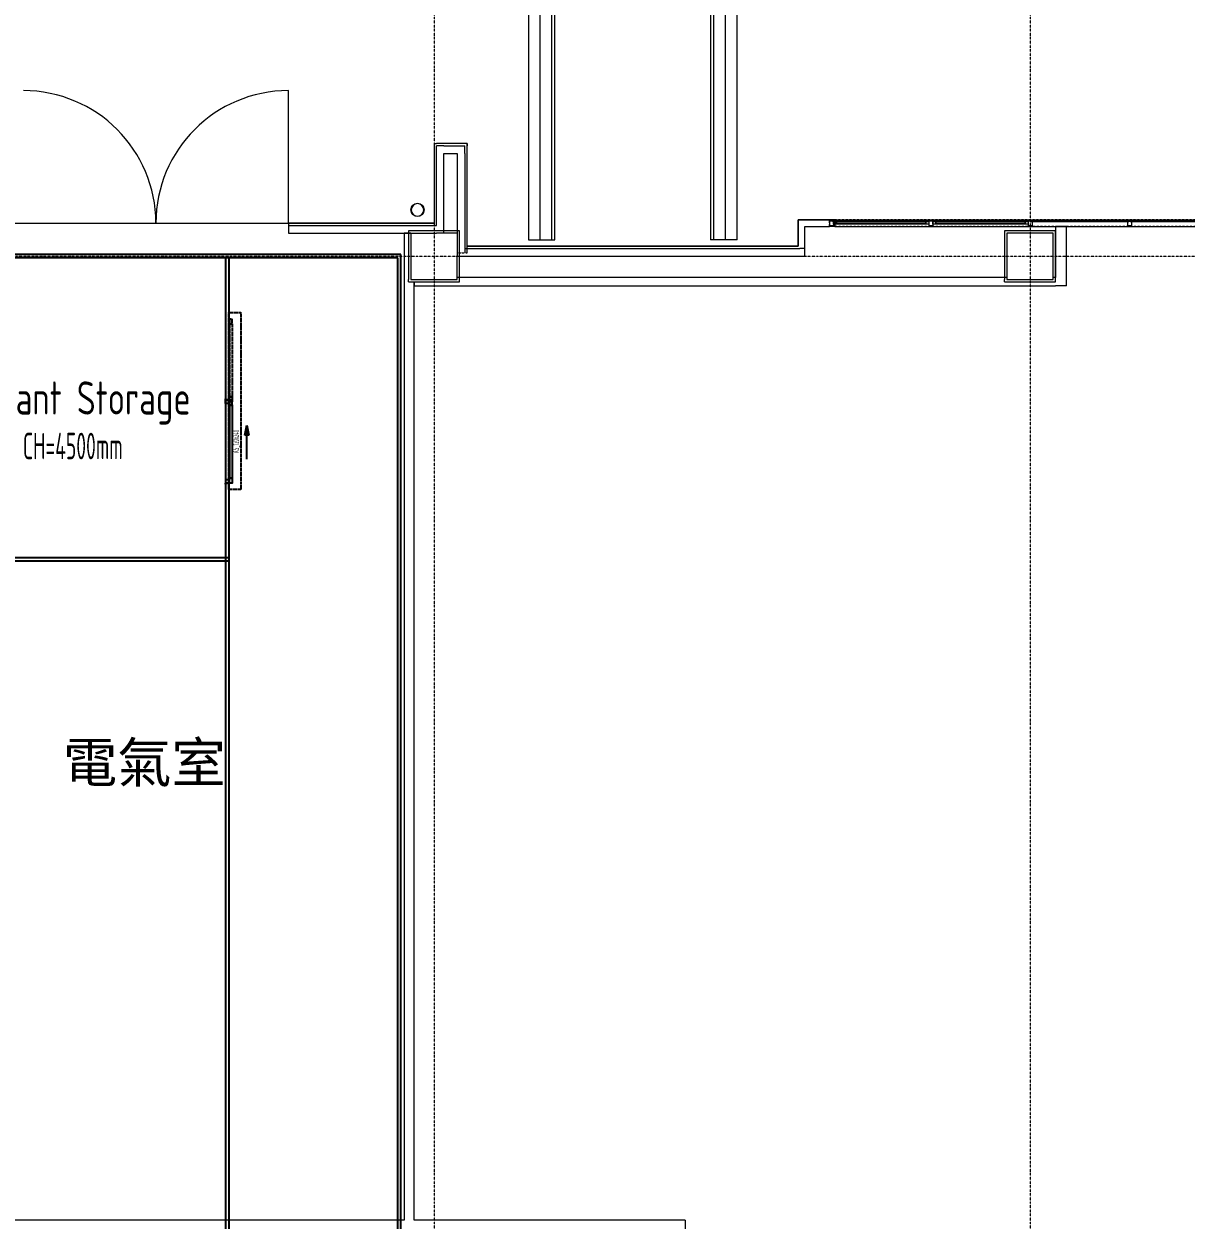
# Model space of a CAD drawing. Extents: x -32000 to 290600, y -29000 to 131250.
# Drawn here: x 237407 to 254956, y 75450 to 93507 of the extents above; entities that cross this region are included whole.
import ezdxf
from ezdxf.enums import TextEntityAlignment as Align

# ---------------------------------------------------------------- set-up
doc = ezdxf.new("R2010")
doc.units = 0
doc.header["$LTSCALE"] = 10
for name, pattern in [('H12PL3$0$JJP_三點線', [0.9, 0.3, -0.15, 0, -0.15, 0, -0.15, 0, -0.15]), ('H12PL3$0$JJP_虛線(退縮線、投影線、地下室範圍、非屬本工程、圖面分區)', [0.45, 0.3, -0.15]), ('H12PL3$0$TAI_虛線', [5.644, 2.822, -2.822]), ('XFDP30$0$HIDDEN2', [0.1875, 0.125, -0.0625])]:
    doc.linetypes.add(name, pattern=pattern)
for name, color, linetype in [('H12PL3$0$A-OBJE-MEP', 252, 'Continuous'), ('H12PL3$0$A-WALL-EX', 252, 'Continuous'), ('H12PL3$0$A-WALL-IN', 252, 'Continuous'), ('H12PL3$0$A-WINDOW', 252, 'Continuous'), ('H12PL3$0$A-ZONE', 252, 'Continuous'), ('H12PL3$0$Door', 252, 'Continuous'), ('H12PL3$0$S-COL', 252, 'Continuous'), ('H12PL3$0$S-GRID', 252, 'Continuous'), ('XFDP30$0$A-CR-TT2', 1, 'Continuous'), ('XFDP30$0$A-CR-TXT', 2, 'Continuous'), ('XFDP30$0$A-Door (50K)', 2, 'Continuous'), ('XFDP30$0$A-W-P1S (50K)', 2, 'Continuous'), ('XFDP30$0$A-W-P2D (50K)', 2, 'Continuous')]:
    doc.layers.add(name, color=color, linetype=linetype)
doc.styles.add('H12PL3$0$Standard', font='', dxfattribs={"width": 0.8})
doc.styles.add('XFDP30$0$AA-TXT', font='isocp.shx', dxfattribs={"width": 0.8, "bigfont": 'china.shx'})
doc.styles.get('H12PL3$0$Standard').set_extended_font_data('Microsoft JhengHei')

# ---------------------------------------------------------------- blocks, each defined once
blk = doc.blocks.new('XFDP30$0$GA2606')
blk.add_lwpolyline([(-13, 1), (-13, 0), (-16, 0), (-16, 0), (-16, 0), (-19, 0, -0.902738), (-19, 1), (-10, 3, 0.298217), (-9, 2), (-2, 2, 0.414214), (-2, 3), (-2, 18), (-2, 18), (-2, 20, -0.668179), (-2, 20), (0, 18), (0, 0), (0, 0), (-2, 0)], format="xyb", close=True)
blk = doc.blocks.new('XFDP30$0$Door-120x000_AS')
at = {"ltscale": 5}
blk.add_hatch(color=256, dxfattribs=at).paths.add_polyline_path([(50.4, 32.9), (50.4, 26.9), (35.4, 29.9)])
for p, q in [((35.4, 29.9), (50.4, 32.9)), ((50.4, 26.9), (35.4, 29.9)), ((50.4, 32.9), (50.4, 26.9)), ((86.4, 29.9), (50.4, 29.9))]:
    blk.add_line(p, q)
at = {"color": 9, "linetype": 'XFDP30$0$HIDDEN2'}
blk.add_lwpolyline([(-135, 21), (132.5, 21), (132.5, 2.5), (-135, 2.5)], close=True, dxfattribs=at)
at = {"color": 1, "linetype": 'XFDP30$0$HIDDEN2'}
for points in [[(-125, 3.8), (-116.7, 3.8, 0.158507), (-116.7, 3.8), (-116.6, 3.9, 0.72636), (-116.6, 4), (-116.8, 4, 0.414214), (-116.8, 3.9, -0.414214), (-116.8, 3.9), (-117.5, 3.9, -0.414214), (-117.6, 4), (-117.6, 4.4, 0.414214), (-117.6, 4.4), (-117.6, 4.4, 0.414214), (-117.7, 4.4), (-117.7, 4, -0.414214), (-117.7, 3.9), (-117.8, 3.9, -0.414214), (-117.9, 4), (-117.9, 5.7), (-117.9, 5.8), (-117.9, 5.8), (-117.9, 7.6, -0.414214), (-117.8, 7.6), (-117.7, 7.6, -0.414214), (-117.7, 7.6), (-117.7, 7.1, 0.414214), (-117.6, 7.1), (-117.6, 7.1, 0.414214), (-117.6, 7.1), (-117.6, 7.6, -0.414214), (-117.5, 7.6), (-116.8, 7.6, -0.414214), (-116.8, 7.6), (-116.8, 7.6, 0.414214), (-116.8, 7.6), (-116.6, 7.6, 0.72636), (-116.6, 7.6), (-116.7, 7.7, 0.158507), (-116.7, 7.7), (-125, 7.7, 0.414214), (-125, 7.7), (-125, 3.9, 0.414214)], [(0, 3.8), (-8.3, 3.8, -0.158507), (-8.3, 3.8), (-8.4, 3.9, -0.72636), (-8.4, 4), (-8.2, 4, -0.414214), (-8.2, 3.9, 0.414214), (-8.2, 3.9), (-7.5, 3.9, 0.414214), (-7.4, 4), (-7.4, 4.4, -0.414214), (-7.4, 4.4), (-7.4, 4.4, -0.414214), (-7.3, 4.4), (-7.3, 4, 0.414214), (-7.3, 3.9), (-7.2, 3.9, 0.414214), (-7.1, 4), (-7.1, 5.7), (-7.1, 5.8), (-7.1, 5.8), (-7.1, 7.6, 0.414214), (-7.2, 7.6), (-7.3, 7.6, 0.414214), (-7.3, 7.6), (-7.3, 7.1, -0.414214), (-7.4, 7.1), (-7.4, 7.1, -0.414214), (-7.4, 7.1), (-7.4, 7.6, 0.414214), (-7.5, 7.6), (-8.2, 7.6, 0.414214), (-8.2, 7.6), (-8.2, 7.6, -0.414214), (-8.2, 7.6), (-8.4, 7.6, -0.72636), (-8.4, 7.6), (-8.3, 7.7, -0.158507), (-8.3, 7.7), (0, 7.7, -0.414214), (0, 7.7), (0, 3.9, -0.414214)]]:
    blk.add_lwpolyline(points, format="xyb", close=True, dxfattribs=at)
blk.add_lwpolyline([(-117.6, 4), (-117.6, 7.5), (-7.4, 7.5), (-7.4, 4)], close=True, dxfattribs=at)
for points in [[(-2.3, -0.5, 0.070096), (-2.3, -0.5, 0.334236), (-2.2, -0.5, 0.795363), (-2.2, -0.4), (-2.6, -0.4, -0.414214), (-2.7, -0.3), (-2.7, 0.3, -0.414214), (-2.6, 0.4), (-2.2, 0.4, 0.795363), (-2.2, 0.5, 0.334236), (-2.3, 0.5, 0.070096), (-2.3, 0.5, 0.06212), (-2.3, 0.5, -0.357966), (-2.3, 0.5, -0.114149), (-2.3, 0.5), (-2.5, 0.6, 0.520559), (-2.5, 0.6, -0.09816), (-2.5, 0.6, -0.704497), (-2.6, 0.6, 0.231019), (-2.7, 0.8, -0.259663), (-2.7, 0.8), (-2.7, 1.5, 0.250846), (-2.7, 1.6, 0.148829), (-2.7, 1.6), (-2.8, 1.9, 0.835879), (-3, 1.9), (-3, -1.9, 0.835879), (-2.8, -1.9), (-2.7, -1.6, 0.148829), (-2.7, -1.6, 0.250846), (-2.7, -1.5), (-2.7, -0.8, -0.259663), (-2.7, -0.8, 0.231019), (-2.6, -0.6, -0.704497), (-2.5, -0.6, -0.09816), (-2.5, -0.6, 0.520559), (-2.5, -0.6), (-2.3, -0.5, -0.114149), (-2.3, -0.5, -0.357966), (-2.3, -0.5, 0.06212)], [(-2.5, 3.8), (5.8, 3.8, 0.158507), (5.8, 3.8), (5.9, 3.9, 0.72636), (5.9, 4), (5.7, 4, 0.414214), (5.7, 3.9, -0.414214), (5.7, 3.9), (5, 3.9, -0.414214), (4.9, 4), (4.9, 4.4, 0.414214), (4.9, 4.4), (4.9, 4.4, 0.414214), (4.8, 4.4), (4.8, 4, -0.414214), (4.8, 3.9), (4.7, 3.9, -0.414214), (4.6, 4), (4.6, 5.7), (4.6, 5.8), (4.6, 5.8), (4.6, 7.6, -0.414214), (4.7, 7.6), (4.8, 7.6, -0.414214), (4.8, 7.6), (4.8, 7.1, 0.414214), (4.9, 7.1), (4.9, 7.1, 0.414214), (4.9, 7.1), (4.9, 7.6, -0.414214), (5, 7.6), (5.7, 7.6, -0.414214), (5.7, 7.6), (5.7, 7.6, 0.414214), (5.7, 7.6), (5.9, 7.6, 0.72636), (5.9, 7.6), (5.8, 7.7, 0.158507), (5.8, 7.7), (-2.5, 7.7, 0.414214), (-2.5, 7.7), (-2.5, 3.9, 0.414214)], [(122.5, 3.8), (114.2, 3.8, -0.158507), (114.2, 3.8), (114.1, 3.9, -0.72636), (114.1, 4), (114.3, 4, -0.414214), (114.3, 3.9, 0.414214), (114.3, 3.9), (115, 3.9, 0.414214), (115.1, 4), (115.1, 4.4, -0.414214), (115.1, 4.4), (115.1, 4.4, -0.414214), (115.2, 4.4), (115.2, 4, 0.414214), (115.2, 3.9), (115.3, 3.9, 0.414214), (115.4, 4), (115.4, 5.7), (115.4, 5.8), (115.4, 5.8), (115.4, 7.6, 0.414214), (115.3, 7.6), (115.2, 7.6, 0.414214), (115.2, 7.6), (115.2, 7.1, -0.414214), (115.1, 7.1), (115.1, 7.1, -0.414214), (115.1, 7.1), (115.1, 7.6, 0.414214), (115, 7.6), (114.3, 7.6, 0.414214), (114.3, 7.6), (114.3, 7.6, -0.414214), (114.3, 7.6), (114.1, 7.6, -0.72636), (114.1, 7.6), (114.2, 7.7, -0.158507), (114.2, 7.7), (122.5, 7.7, -0.414214), (122.5, 7.7), (122.5, 3.9, -0.414214)], [(122.3, -0.5, -0.070096), (122.3, -0.5, -0.334236), (122.2, -0.5, -0.795363), (122.2, -0.4), (122.6, -0.4, 0.414214), (122.7, -0.3), (122.7, 0.3, 0.414214), (122.6, 0.4), (122.2, 0.4, -0.795363), (122.2, 0.5, -0.334236), (122.3, 0.5, -0.070096), (122.3, 0.5, -0.06212), (122.3, 0.5, 0.357966), (122.3, 0.5, 0.114149), (122.3, 0.5), (122.5, 0.6, -0.520559), (122.5, 0.6, 0.09816), (122.5, 0.6, 0.704497), (122.6, 0.6, -0.231019), (122.7, 0.8, 0.259663), (122.7, 0.8), (122.7, 1.5, -0.250846), (122.7, 1.6, -0.148829), (122.7, 1.6), (122.8, 1.9, -0.835879), (123, 1.9), (123, -1.9, -0.835879), (122.8, -1.9), (122.7, -1.6, -0.148829), (122.7, -1.6, -0.250846), (122.7, -1.5), (122.7, -0.8, 0.259663), (122.7, -0.8, -0.231019), (122.6, -0.6, 0.704497), (122.5, -0.6, 0.09816), (122.5, -0.6, -0.520559), (122.5, -0.6), (122.3, -0.5, 0.114149), (122.3, -0.5, 0.357966), (122.3, -0.5, -0.06212)]]:
    blk.add_lwpolyline(points, format="xyb", close=True)
for points in [[(-2.5, 2.5), (2.5, 2.5), (2.5, -2.5), (-2.5, -2.5)], [(4.9, 4), (4.9, 7.5), (115.1, 7.5), (115.1, 4)], [(122.5, 2.5), (117.5, 2.5), (117.5, -2.5), (122.5, -2.5)]]:
    blk.add_lwpolyline(points, close=True)
at = {"ltscale": 5}
for points in [[(2.5, 2.5), (0, 2.5), (0, 3.8), (2.5, 3.8)], [(117.5, 2.5), (120, 2.5), (120, 3.8), (117.5, 3.8)]]:
    blk.add_lwpolyline(points, close=True, dxfattribs=at)
at = {"yscale": 0.09999999999990905}
for p, xscale, zscale, rotation in [((-2.5, 2.5), 0.09999999999990905, 0.09999999999990905, 90), ((122.5, 2.5), -0.09999999999990905, 0.1, 270), ((-2.5, -2.5), -0.09999999999990905, 0.1, 90), ((122.5, -2.5), 0.09999999999990905, 0.09999999999990905, 270)]:
    blk.add_blockref('XFDP30$0$GA2606', p, dxfattribs=dict(at, xscale=xscale, zscale=zscale, rotation=rotation))
at = {"color": 9, "style": 'XFDP30$0$AA-TXT', "width": 0.45}
blk.add_attdef('120x240', text='', height=10, dxfattribs=at).set_placement((60, 14.4), align=Align.MIDDLE)
blk = doc.blocks.new('XFDP30')
at = {"layer": 'XFDP30$0$A-W-P1S (50K)'}
for p, q in [((243101, 90025, 0), (235600, 90025)), ((243051, 89975, 0), (235650, 89975)), ((243051, 61800), (243051, 89975, 0)), ((243101, 61800), (243101, 90025, 0))]:
    blk.add_line(p, q, dxfattribs=at)
at = {"layer": 'XFDP30$0$A-W-P2D (50K)'}
for p, q in [((240450, 89975), (240450, 75300, 0)), ((240500, 89975), (240500, 75250, 0)), ((235650, 85450, 0), (240500, 85450, 0)), ((235600, 85400, 0), (240500, 85400, 0))]:
    blk.add_line(p, q, dxfattribs=at)
at = {"layer": 'XFDP30$0$A-Door (50K)'}
ref = blk.add_blockref('XFDP30$0$Door-120x000_AS', (240475, 87802, 0), dxfattribs=dict(at, xscale=10, yscale=10, zscale=10, rotation=270))
ref.add_attrib('120x240', 'AS_120x240', dxfattribs={"layer": '0', "color": 9, "height": 100, "rotation": 90, "style": 'XFDP30$0$AA-TXT', "width": 0.45}).set_placement((240610, 87202, 0), align=Align.MIDDLE)
at = {"layer": 'XFDP30$0$A-CR-TT2', "style": 'XFDP30$0$AA-TXT', "width": 0.6}
blk.add_text('CH=4500mm', height=400, dxfattribs=at).set_placement((238145, 87136), align=Align.MIDDLE)
at = {"layer": 'XFDP30$0$A-CR-TXT', "style": 'XFDP30$0$AA-TXT', "width": 0.8}
blk.add_text('Coolant Storage', height=500, dxfattribs=at).set_placement((238145, 87786), align=Align.MIDDLE)
blk = doc.blocks.new('H12PL3')
at = {"layer": 'H12PL3$0$A-OBJE-MEP', "lineweight": 0, "flags": 128}
blk.add_lwpolyline([(243445, 90700, 1), (243255, 90700, 1)], format="xyb", close=True, dxfattribs=at)
at = {"layer": 'H12PL3$0$A-OBJE-MEP', "lineweight": 0}
blk.add_circle((243350, 90700), 100, dxfattribs=at)
at = {"layer": 'H12PL3$0$A-WALL-EX', "lineweight": 0}
for p, q in [((243750, 91665), (243635, 91665)), ((243750, 91665), (243635, 91665)), ((243635, 90500), (243635, 91665)), ((243750, 91665), (244065, 91665)), ((244065, 91550), (244065, 91665)), ((244065, 91550), (244065, 91665)), ((244065, 91550), (244065, 90150)), ((241400, 90500), (241400, 90465)), ((243635, 90465), (243635, 90500)), ((249570, 90550), (249570, 90450)), ((241400, 90465), (243600, 90465)), ((241400, 90465), (241400, 90385)), ((241400, 90385), (241400, 90350)), ((243600, 90465), (243635, 90465)), ((243600, 90465), (243635, 90465)), ((243950, 90150), (243950, 90050)), ((244065, 90150), (244065, 90050)), ((244065, 90150), (244065, 90115)), ((244065, 90115), (244100, 90115)), ((244065, 90115), (244100, 90115)), ((244100, 90050), (244100, 90150)), ((244100, 90115), (249100, 90115)), ((249100, 90115), (249123.33, 90115)), ((249100, 90115), (249123.33, 90115)), ((249200, 90115), (249123.33, 90115)), ((249200, 90115), (249123.33, 90115))]:
    blk.add_line(p, q, dxfattribs=at)
at = {"layer": 'H12PL3$0$A-WALL-EX', "linetype": 'H12PL3$0$JJP_虛線(退縮線、投影線、地下室範圍、非屬本工程、圖面分區)', "lineweight": 0}
for p, q in [((243950, 90050), (244065, 90050)), ((244065, 90050), (244100, 90050))]:
    blk.add_line(p, q, dxfattribs=at)
at = {"layer": 'H12PL3$0$A-WALL-EX', "lineweight": 0, "flags": 128}
for points in [[(245380, 90250), (245380, 115330)], [(245425, 90250), (245425, 115375)], [(247775, 115375), (247775, 90250)], [(247820, 115330), (247820, 90250)], [(245200, 115150), (245200, 90250)], [(248000, 90250), (248000, 115150)], [(245025, 114975), (245025, 90250)], [(248175, 90250), (248175, 114975)], [(243600, 91700), (243635, 91700)], [(243600, 91700), (243600, 90500)], [(244100, 91700), (243635, 91700)], [(244100, 90150), (244100, 91700)], [(244100, 90150), (244100, 91700)], [(244100, 90150), (244100, 91700)], [(244100, 90150), (244100, 91700)], [(244100, 90150), (244100, 91700)], [(244100, 91700), (244100, 91665)], [(244100, 90150), (244100, 91665)], [(243750, 91550), (243950, 91550)], [(243750, 90350), (243750, 91550)], [(243950, 91550), (243950, 90000)], [(151700, 90500), (243600, 90500)], [(241380, 90500), (243600, 90500)], [(241380, 90500), (243600, 90500)], [(241380, 90500), (243600, 90500)], [(241380, 90500), (243600, 90500)], [(243600, 90500), (241400, 90500)], [(249100, 90150), (249100, 90550)], [(249100, 90150), (249100, 90550)], [(249100, 90150), (249100, 90550)], [(249100, 90150), (249100, 90550)], [(249100, 90150), (249100, 90550)], [(249100, 90550), (262150, 90550)], [(249100, 90550), (262150, 90550)], [(249100, 90550), (249570, 90550)], [(249100, 90550), (249570, 90550)], [(249100, 90550), (249570, 90550)], [(249100, 90550), (249100, 90450)], [(249570, 90550), (249100, 90550)], [(241400, 90350), (243635, 90350)], [(243750, 90350), (243635, 90350)], [(243750, 90350), (243635, 90350)], [(249100, 90450), (249100, 90150)], [(249200, 90115), (249200, 90450)], [(249200, 90450), (249570, 90450)], [(244100, 90150), (249100, 90150)], [(244100, 90150), (249100, 90150)], [(244100, 90150), (249100, 90150)], [(244100, 90150), (249100, 90150)], [(244100, 90150), (249100, 90150)], [(249100, 90150), (244100, 90150)], [(245025, 90250), (245425, 90250)], [(245200, 90250), (245380, 90250)], [(248175, 90250), (247775, 90250)], [(248000, 90250), (247820, 90250)], [(249200, 90000), (249200, 90115)], [(243950, 90000), (244065, 90000)], [(244065, 90000), (249200, 90000)]]:
    blk.add_lwpolyline(points, dxfattribs=at)
at = {"layer": 'H12PL3$0$A-WALL-IN', "lineweight": 0, "flags": 128}
for points in [[(243250, 90350), (243150, 90350)], [(243150, 90350), (243150, 89612.5)], [(243215, 90385), (243215, 90350)], [(243950, 90385), (243215, 90385)], [(243215, 90350), (243215, 89650)], [(243985, 90385), (243950, 90385)], [(243985, 89650), (243985, 90385)], [(252215, 90385), (252215, 90350)], [(252950, 90385), (252215, 90385)], [(252215, 90350), (252215, 89650)], [(252985, 90385), (252950, 90385)], [(252985, 90450), (252985, 89677.74)], [(253150, 90450), (252985, 90450)], [(252985, 89650), (252985, 90385)], [(253150, 89552.74), (253150, 90450)], [(243150, 89615.24), (243150, 75450)], [(243215, 89615), (243215, 89650)], [(243215, 89615), (243985, 89615)], [(243300, 75450), (243300, 89615.24)], [(243300, 89597.77), (243300, 89552.74)], [(252250, 89677.74), (243950, 89677.74)], [(243985, 89615), (243985, 89650)], [(252215, 89615), (252215, 89650)], [(252215, 89615), (252985, 89615)], [(252985, 89677.74), (252950, 89677.74)], [(252985, 89615), (252985, 89650)], [(243300, 89552.74), (252985, 89552.74)], [(253150, 89552.74), (252985, 89552.74)], [(243150, 75450), (234900, 75450)], [(247390, 75450), (243300, 75450)], [(247390, 75450), (247390, 75300)]]:
    blk.add_lwpolyline(points, dxfattribs=at)
at = {"layer": 'H12PL3$0$A-WINDOW', "lineweight": 0}
for p, q in [((249650, 90550), (249570, 90550)), ((249570, 90550), (249570, 90450)), ((249570.79, 90530), (249570.79, 90460)), ((249630.79, 90530), (249570.79, 90530)), ((249620, 90540), (249620, 90520)), ((249650, 90540), (249620, 90540)), ((249650, 90520), (249620, 90520)), ((249630.79, 90530), (249630.79, 90460)), ((249650, 90550), (249650, 90540)), ((249650, 90520), (249650, 90450)), ((251070.59, 90530), (251070.59, 90460)), ((251130.59, 90530), (251070.59, 90530)), ((251130.59, 90530), (251130.59, 90460)), ((252570.59, 90530), (252570.59, 90460)), ((252630.59, 90530), (252570.59, 90530)), ((252630.59, 90530), (252630.59, 90460)), ((254070.49, 90530), (254070.49, 90460)), ((254130.49, 90530), (254070.49, 90530)), ((254130.49, 90530), (254130.49, 90460)), ((249650, 90450), (249570, 90450)), ((249630.79, 90460), (249570.79, 90460)), ((251130.59, 90460), (251070.59, 90460)), ((252630.59, 90460), (252570.59, 90460)), ((254130.49, 90460), (254070.49, 90460))]:
    blk.add_line(p, q, dxfattribs=at)
at = {"layer": 'H12PL3$0$A-WINDOW', "linetype": 'H12PL3$0$TAI_虛線', "lineweight": 0, "flags": 128}
for points in [[(262150, 90550), (262100, 90550), (261600, 90550), (260600, 90550), (260100.1, 90550), (259100, 90550), (258600.2, 90550), (257600, 90550), (257100.3, 90550), (256100, 90550), (255600.39, 90550), (254600, 90550), (254100.49, 90550), (253100, 90550), (252600.59, 90550), (251600, 90550), (251100.59, 90550), (250100, 90550), (249600.79, 90550), (249570, 90550)], [(249570, 90450), (249570, 90550)], [(262100, 90450), (262050, 90450), (261600, 90450), (260600, 90450), (260100.1, 90450), (259100, 90450), (258600.2, 90450), (257600, 90450), (257100.3, 90450), (256100, 90450), (255600.39, 90450), (254600, 90450), (254100.49, 90450), (253100, 90450), (252600.59, 90450), (251600, 90450), (251100.59, 90450), (250100, 90450), (249600.79, 90450), (249570, 90450)]]:
    blk.add_lwpolyline(points, dxfattribs=at)
at = {"layer": 'H12PL3$0$A-WINDOW', "lineweight": 0, "flags": 128}
for points in [[(249630.79, 90540), (249675.79, 90540), (249675.79, 90485), (249630.79, 90485)], [(249675.79, 90540), (251025.59, 90540), (251025.59, 90530.18), (249675.79, 90530.18)], [(249675.79, 90530.18), (251025.59, 90530.18), (251025.59, 90494.82), (249675.79, 90494.82)], [(249675.79, 90494.82), (251025.59, 90494.82), (251025.59, 90485), (249675.79, 90485)], [(251070.59, 90485), (251025.59, 90485), (251025.59, 90540), (251070.59, 90540)], [(251130.59, 90540), (251175.59, 90540), (251175.59, 90485), (251130.59, 90485)], [(251175.59, 90540), (252525.59, 90540), (252525.59, 90530.18), (251175.59, 90530.18)], [(251175.59, 90530.18), (252525.59, 90530.18), (252525.59, 90494.82), (251175.59, 90494.82)], [(251175.59, 90494.82), (252525.59, 90494.82), (252525.59, 90485), (251175.59, 90485)], [(252570.59, 90485), (252525.59, 90485), (252525.59, 90540), (252570.59, 90540)], [(254090.49, 90540), (254090.49, 90520), (252610.59, 90520), (252610.59, 90540)], [(255590.39, 90540), (255590.39, 90520), (254110.49, 90520), (254110.49, 90540)]]:
    blk.add_lwpolyline(points, close=True, dxfattribs=at)
for points in [[(249650, 90550), (250100, 90550), (251100.59, 90550), (251600, 90550), (252600.59, 90550), (253100, 90550), (254100.49, 90550), (254600, 90550), (255600.39, 90550), (256100, 90550), (257100.3, 90550), (257600, 90550), (258600.2, 90550), (259100, 90550), (260100.1, 90550), (260600, 90550), (261600, 90550), (262100, 90550), (262150, 90550)], [(262140, 90540), (262100, 90540), (261600, 90540), (260600, 90540), (260100.1, 90540), (259100, 90540), (258600.2, 90540), (257600, 90540), (257100.3, 90540), (256100, 90540), (255600.39, 90540), (254600, 90540), (254100.49, 90540), (253100, 90540), (252600.59, 90540), (251600, 90540), (251100.59, 90540), (250100, 90540), (249650, 90540)], [(251070.59, 90520), (250100, 90520), (249650, 90520)], [(252570.59, 90520), (251600, 90520), (251130.59, 90520)], [(254070.49, 90520), (253100, 90520), (252630.59, 90520)], [(255570.39, 90520), (254600, 90520), (254130.49, 90520)], [(249650, 90450), (250100, 90450), (251100.59, 90450), (251600, 90450), (252600.59, 90450), (253100, 90450), (254100.49, 90450), (254600, 90450), (255600.39, 90450), (256100, 90450), (257100.3, 90450), (257600, 90450), (258600.2, 90450), (259100, 90450), (260100.1, 90450), (260600, 90450), (261600, 90450), (262050, 90450), (262100, 90450)]]:
    blk.add_lwpolyline(points, dxfattribs=at)
at = {"layer": 'H12PL3$0$Door', "lineweight": 0}
for p, q in [((241400, 90500), (241400, 92500)), ((241400, 90500), (241400, 90465)), ((241400, 90500), (241400, 90465)), ((249570, 90550), (249570, 90450)), ((241400, 90465), (241400, 90385)), ((241400, 90465), (241400, 90385)), ((241400, 90385), (241400, 90350))]:
    blk.add_line(p, q, dxfattribs=at)
for centre, start, end in [((237400, 90500), 0, 90), ((241400, 90500), 90, 180)]:
    blk.add_arc(centre, 2000, start, end, dxfattribs=at)
at = {"layer": 'H12PL3$0$S-COL', "lineweight": 0, "flags": 128}
for points in [[(243250, 90350), (243250, 89650), (243950, 89650), (243950, 90000)], [(243250, 90350), (243250, 89650), (243950, 89650), (243950, 90000)], [(243950, 90350), (243750, 90350)], [(243950, 90350), (243750, 90350)]]:
    blk.add_lwpolyline(points, dxfattribs=at)
blk.add_lwpolyline([(252250, 89650), (252950, 89650), (252950, 90350), (252250, 90350)], close=True, dxfattribs=at)
at = {"layer": 'H12PL3$0$S-GRID', "linetype": 'H12PL3$0$JJP_三點線', "lineweight": 0}
for p, q in [((243600, 128250), (243600, -28000)), ((252600, 128250), (252600, -28000)), ((-29000, 90000), (289600, 90000))]:
    blk.add_line(p, q, dxfattribs=at)
blk.add_blockref('XFDP30', (0, 0))
at = {"layer": 'H12PL3$0$A-ZONE', "style": 'H12PL3$0$Standard'}
blk.add_text('電氣室', height=600, dxfattribs=at).set_placement((239225.04, 82658.31), align=Align.TOP_CENTER)

msp = doc.modelspace()

# ---------------------------------------------------------------- block references
msp.add_blockref('H12PL3', (0, 0))

doc.saveas('drawing.dxf')
